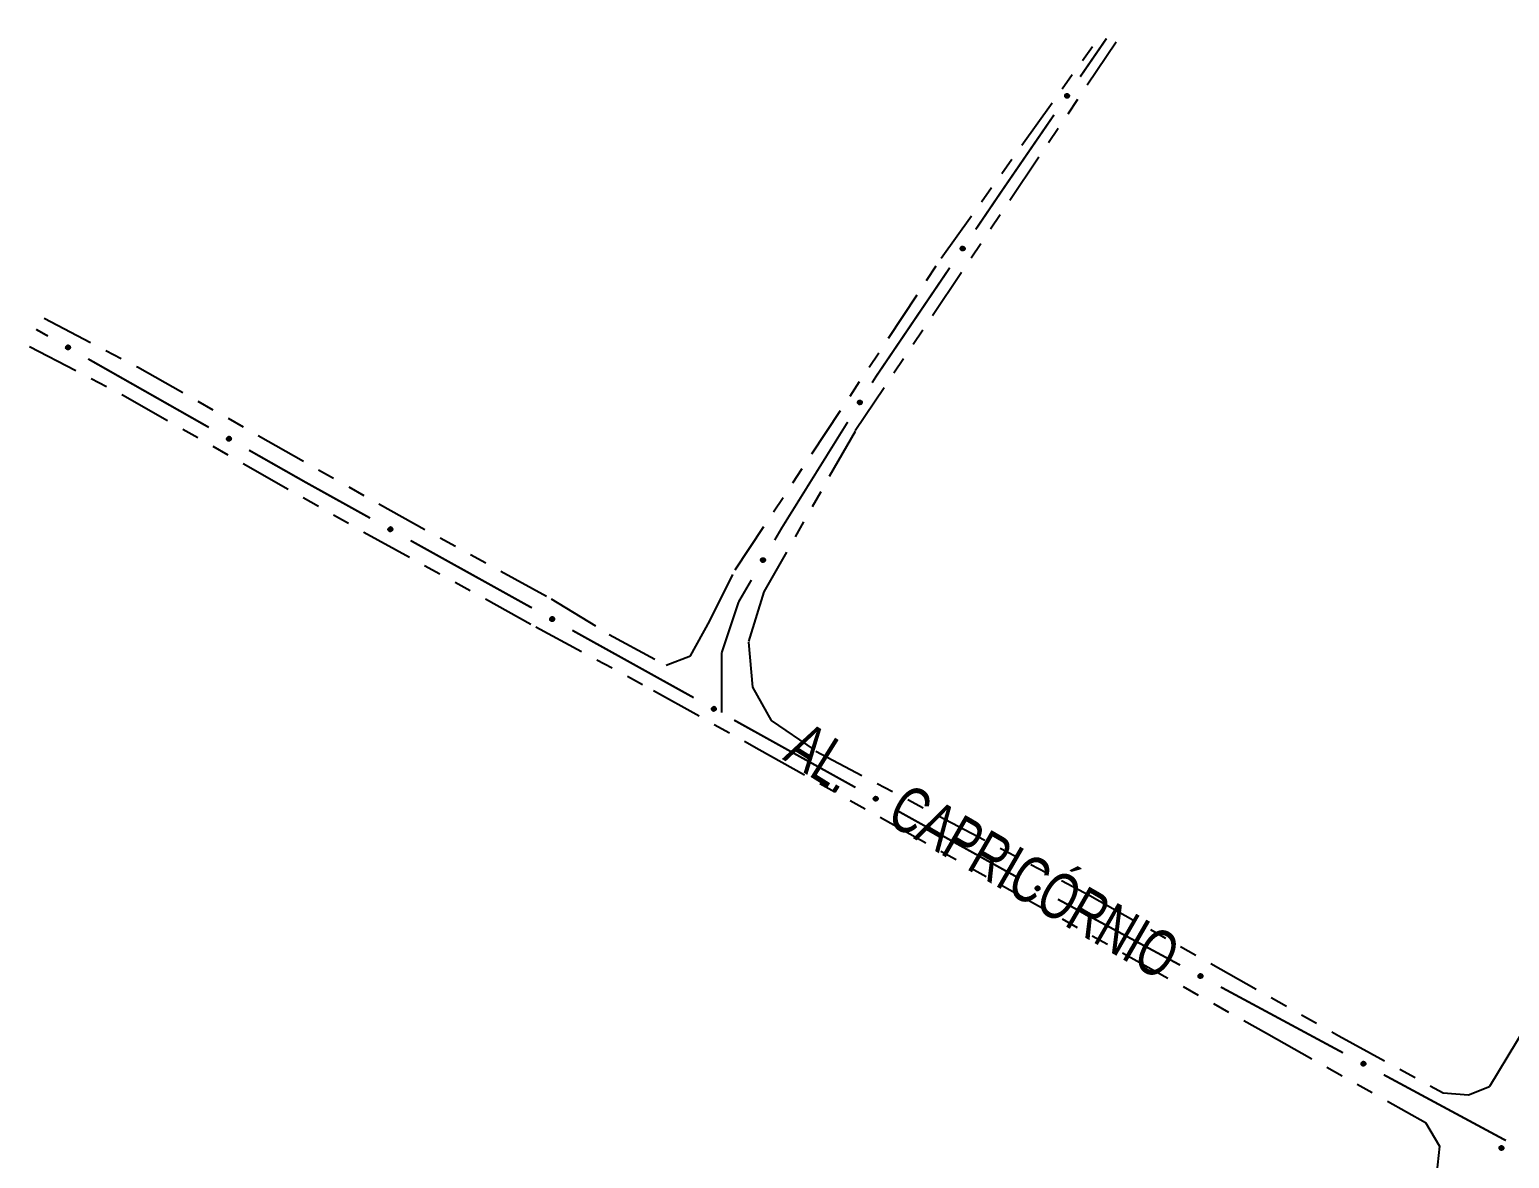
# Model space of a CAD drawing. Extents: x 210853 to 212686, y 4878863 to 4882037.
# Drawn here: x 211698.8 to 211826.7, y 4880213 to 4880310.6 of the extents above; entities that cross this region are included whole.
import ezdxf

# ---------------------------------------------------------------- set-up
doc = ezdxf.new("R2010")
doc.units = 0
doc.header["$LTSCALE"] = 1.5
doc.header["$MEASUREMENT"] = 0
doc.linetypes.add('TRACO_25', pattern=[8, 3, -1, 1, -1, 1, -1])
for name, color, linetype in [('SV-EIXO-ROD-ESTR', 7, 'CONTINUOUS'), ('SV-EIXO-RUA-N-PAV', 6, 'CONTINUOUS'), ('SV-EST-MUNIC-PAV', 20, 'CONTINUOUS'), ('SV-RUA-NAO-PAV', 7, 'CONTINUOUS'), ('SV-TXT-RUA-N-PAV', 7, 'CONTINUOUS')]:
    doc.layers.add(name, color=color, linetype=linetype)
doc.styles.add('ARIAL', font='ARIAL.SHX')

msp = doc.modelspace()

# ---------------------------------------------------------------- linework, layer by layer
at = {"layer": 'SV-EIXO-ROD-ESTR'}
msp.add_lwpolyline([(211826.207387, 4880213.962378), (211826.219691, 4880213.915043), (211826.220586, 4880213.871844), (211826.210962, 4880213.8356), (211826.194107, 4880213.805789), (211826.173428, 4880213.777233), (211826.146227, 4880213.753043), (211826.11009, 4880213.732881), (211826.062693, 4880213.720206), (211826.01838, 4880213.722197), (211825.982341, 4880213.729731), (211825.950244, 4880213.745517), (211825.92284, 4880213.766071), (211825.898647, 4880213.795156), (211825.878573, 4880213.831977), (211825.866981, 4880213.879945), (211825.866394, 4880213.922302), (211825.876623, 4880213.957115), (211825.892697, 4880213.989282), (211825.914158, 4880214.018183), (211825.940996, 4880214.041774), (211825.978105, 4880214.061919), (211826.025602, 4880214.072733), (211826.06784, 4880214.073801), (211826.102788, 4880214.064064), (211826.134101, 4880214.047525), (211826.162994, 4880214.027133), (211826.188449, 4880214.000802), (211826.207387, 4880213.962378)], close=True, dxfattribs=at)
for points in [[(211825.914158, 4880214.018183), (211825.866394, 4880213.922302)], [(211825.940996, 4880214.041774), (211825.866981, 4880213.879945)], [(211825.92587, 4880214.025938), (211825.869597, 4880213.906863)], [(211825.958729, 4880214.045904), (211825.876404, 4880213.862835)], [(211825.978105, 4880214.061919), (211825.878573, 4880213.831977)], [(211826.00117, 4880214.06325), (211825.889752, 4880213.816435)], [(211826.025602, 4880214.072733), (211825.898647, 4880213.795156)], [(211826.044739, 4880214.071931), (211825.9123, 4880213.785201)], [(211826.06784, 4880214.073801), (211825.92284, 4880213.766071)], [(211826.082857, 4880214.066364), (211825.937679, 4880213.758634)], [(211826.102788, 4880214.064064), (211825.950244, 4880213.745517)], [(211826.116728, 4880214.053797), (211825.964971, 4880213.740483)], [(211826.134101, 4880214.047525), (211825.982341, 4880213.729731)], [(211826.14752, 4880214.033522), (211826.004465, 4880213.729293)], [(211826.162994, 4880214.027133), (211826.01838, 4880213.722197)], [(211826.173148, 4880214.009997), (211826.043291, 4880213.724892)], [(211826.188449, 4880214.000802), (211826.062693, 4880213.720206)], [(211826.195945, 4880213.981804), (211826.086611, 4880213.730532)], [(211826.207387, 4880213.962378), (211826.11009, 4880213.732881)], [(211826.213041, 4880213.936322), (211826.131634, 4880213.749504)], [(211826.219691, 4880213.915043), (211826.146227, 4880213.753043)], [(211826.220307, 4880213.89042), (211826.163575, 4880213.773218)], [(211826.220586, 4880213.871844), (211826.173428, 4880213.777233)]]:
    msp.add_lwpolyline(points, dxfattribs=at)
at = {"layer": 'SV-EIXO-RUA-N-PAV', "const_width": 0.18}
for points in [[(211789.621302, 4880306.523768), (211791.886003, 4880309.820907)], [(211791.886003, 4880309.820907), (211791.896211, 4880309.835767)], [(211782.845962, 4880296.65967), (211787.3566, 4880303.226629)], [(211780.583371, 4880293.320969), (211782.827368, 4880296.632233)], [(211782.827368, 4880296.632233), (211782.845962, 4880296.65967)], [(211771.932426, 4880280.55555), (211778.339373, 4880290.009704)], [(211699.4836, 4880284.594708), (211699.330796, 4880284.681399)], [(211700.353373, 4880284.101256), (211699.4836, 4880284.594708)], [(211714.269735, 4880276.206013), (211703.832463, 4880282.127445)], [(211771.626245, 4880280.063653), (211771.932426, 4880280.55555)], [(211763.81382, 4880267.512544), (211769.512482, 4880276.667772)], [(211722.555332, 4880271.505301), (211717.748826, 4880274.232202)], [(211722.969643, 4880271.275374), (211722.555332, 4880271.505301)], [(211728.215907, 4880268.363894), (211722.969643, 4880271.275374)], [(211763.704944, 4880267.325899), (211763.81382, 4880267.512544)], [(211742.205943, 4880260.599946), (211731.713416, 4880266.422907)], [(211763.201073, 4880266.46212), (211763.704944, 4880267.325899)], [(211760.087247, 4880261.124133), (211761.185589, 4880263.007005)], [(211759.82788, 4880260.34603), (211760.087247, 4880261.124133)], [(211758.623236, 4880256.732101), (211759.82788, 4880260.34603)], [(211756.19598, 4880252.835999), (211745.703453, 4880258.658959)], [(211758.623236, 4880256.541517), (211758.623236, 4880256.732101)], [(211758.623236, 4880251.541517), (211758.623236, 4880256.541517)], [(211770.186016, 4880245.072051), (211759.693489, 4880250.895012)], [(211784.176052, 4880237.308103), (211773.683525, 4880243.131064)], [(211798.258483, 4880229.713164), (211787.69283, 4880235.402362)], [(211812.34602, 4880222.127567), (211801.780367, 4880227.816764)], [(211826.433558, 4880214.541969), (211815.867905, 4880220.231167)]]:
    msp.add_lwpolyline(points, dxfattribs=at)
at = {"layer": 'SV-EIXO-RUA-N-PAV'}
for points in [[(211788.316865, 4880304.819089), (211788.307258, 4880304.867045), (211788.308808, 4880304.910225), (211788.320466, 4880304.945867), (211788.338981, 4880304.974677), (211788.361242, 4880305.002018), (211788.389767, 4880305.024631), (211788.426987, 4880305.042716), (211788.475025, 4880305.05269), (211788.519154, 4880305.048196), (211788.554709, 4880305.038635), (211788.585862, 4880305.021059), (211788.61206, 4880304.998989), (211788.634569, 4880304.968581), (211788.652528, 4880304.930684), (211788.661389, 4880304.882137), (211788.659579, 4880304.839815), (211788.647398, 4880304.805636), (211788.629529, 4880304.774429), (211788.606468, 4880304.746789), (211788.578339, 4880304.724753), (211788.54015, 4880304.70674), (211788.492118, 4880304.698629), (211788.449886, 4880304.699952), (211788.415545, 4880304.71165), (211788.385218, 4880304.729934), (211788.357524, 4880304.751928), (211788.333599, 4880304.779656), (211788.316865, 4880304.819089)], [(211779.289641, 4880291.60815), (211779.279734, 4880291.656045), (211779.281013, 4880291.699234), (211779.292448, 4880291.734948), (211779.310782, 4880291.763873), (211779.332871, 4880291.791353), (211779.361254, 4880291.814144), (211779.398359, 4880291.832462), (211779.446334, 4880291.842737), (211779.490491, 4880291.838519), (211779.526105, 4880291.829182), (211779.557367, 4880291.811801), (211779.583702, 4880291.789895), (211779.606402, 4880291.75963), (211779.624598, 4880291.721846), (211779.633763, 4880291.673355), (211779.632219, 4880291.631023), (211779.620251, 4880291.596768), (211779.602579, 4880291.56545), (211779.579691, 4880291.537666), (211779.551701, 4880291.515454), (211779.513625, 4880291.497202), (211779.465645, 4880291.48879), (211779.423406, 4880291.489849), (211779.388992, 4880291.501332), (211779.358551, 4880291.519425), (211779.33072, 4880291.541245), (211779.306622, 4880291.568822), (211779.289641, 4880291.60815)], [(211702.163568, 4880282.947706), (211702.116612, 4880282.934024), (211702.073458, 4880282.931868), (211702.036948, 4880282.940429), (211702.006657, 4880282.956407), (211701.97751, 4880282.976243), (211701.952535, 4880283.002725), (211701.931327, 4880283.038258), (211701.917272, 4880283.085265), (211701.917969, 4880283.129617), (211701.924447, 4880283.16586), (211701.939289, 4880283.198405), (211701.959033, 4880283.226397), (211701.987399, 4880283.25143), (211702.023618, 4880283.27257), (211702.071227, 4880283.285559), (211702.113549, 4880283.287383), (211702.148646, 4880283.278175), (211702.181269, 4880283.263047), (211702.210784, 4880283.242439), (211702.235149, 4880283.216302), (211702.256369, 4880283.179797), (211702.268566, 4880283.132637), (211702.270867, 4880283.090447), (211702.262155, 4880283.05523), (211702.246538, 4880283.023447), (211702.226998, 4880282.993971), (211702.201422, 4880282.967758), (211702.163568, 4880282.947706)], [(211770.399982, 4880278.301903), (211770.388223, 4880278.349376), (211770.387825, 4880278.392582), (211770.397864, 4880278.428714), (211770.415061, 4880278.458329), (211770.436067, 4880278.486645), (211770.463544, 4880278.510521), (211770.499911, 4880278.530266), (211770.547451, 4880278.542396), (211770.591738, 4880278.539895), (211770.627687, 4880278.531948), (211770.659601, 4880278.515793), (211770.686767, 4880278.494926), (211770.710624, 4880278.465565), (211770.730273, 4880278.428516), (211770.741313, 4880278.380417), (211770.741414, 4880278.338057), (211770.730785, 4880278.303363), (211770.714342, 4880278.271383), (211770.69255, 4880278.242731), (211770.665443, 4880278.219449), (211770.628104, 4880278.199733), (211770.580487, 4880278.189465), (211770.538239, 4880278.188883), (211770.503405, 4880278.199021), (211770.472284, 4880278.215919), (211770.443628, 4880278.236642), (211770.418477, 4880278.263264), (211770.399982, 4880278.301903)], [(211716.07993, 4880275.052463), (211716.032974, 4880275.038782), (211715.98982, 4880275.036625), (211715.95331, 4880275.045186), (211715.92302, 4880275.061164), (211715.893872, 4880275.081), (211715.868898, 4880275.107482), (211715.847689, 4880275.143015), (211715.833635, 4880275.190022), (211715.834331, 4880275.234374), (211715.840809, 4880275.270617), (211715.855651, 4880275.303162), (211715.875395, 4880275.331154), (211715.903762, 4880275.356187), (211715.93998, 4880275.377328), (211715.98759, 4880275.390316), (211716.029911, 4880275.39214), (211716.065008, 4880275.382932), (211716.097631, 4880275.367804), (211716.127146, 4880275.347196), (211716.151512, 4880275.321059), (211716.172732, 4880275.284554), (211716.184929, 4880275.237394), (211716.18723, 4880275.195204), (211716.178517, 4880275.159987), (211716.1629, 4880275.128205), (211716.14336, 4880275.098728), (211716.117785, 4880275.072515), (211716.07993, 4880275.052463)], [(211730.036876, 4880267.227428), (211729.990051, 4880267.213306), (211729.94692, 4880267.210743), (211729.91033, 4880267.21896), (211729.879891, 4880267.234652), (211729.850558, 4880267.254213), (211729.825335, 4880267.28046), (211729.803794, 4880267.315791), (211729.789297, 4880267.362664), (211729.789576, 4880267.40702), (211729.795713, 4880267.443323), (211729.810248, 4880267.476006), (211729.829728, 4880267.504183), (211729.857858, 4880267.529481), (211729.893876, 4880267.550962), (211729.941361, 4880267.564398), (211729.983663, 4880267.56662), (211730.018845, 4880267.557742), (211730.05161, 4880267.542922), (211730.081317, 4880267.522593), (211730.105927, 4880267.496686), (211730.12749, 4880267.460382), (211730.14013, 4880267.413339), (211730.142828, 4880267.371173), (211730.134447, 4880267.335875), (211730.11913, 4880267.303947), (211730.099868, 4880267.274288), (211730.07454, 4880267.247835), (211730.036876, 4880267.227428)], [(211762.025849, 4880264.665921), (211762.012734, 4880264.713038), (211762.011096, 4880264.756214), (211762.020095, 4880264.792619), (211762.036436, 4880264.822715), (211762.056621, 4880264.851622), (211762.083401, 4880264.876277), (211762.119186, 4880264.897056), (211762.166359, 4880264.910545), (211762.210699, 4880264.909316), (211762.246862, 4880264.902402), (211762.279226, 4880264.88717), (211762.306979, 4880264.867091), (211762.331669, 4880264.838426), (211762.352373, 4880264.801956), (211762.364788, 4880264.754194), (211762.366103, 4880264.711853), (211762.356474, 4880264.67687), (211762.340955, 4880264.644431), (211762.319994, 4880264.615166), (211762.293566, 4880264.591116), (211762.256809, 4880264.570336), (211762.209505, 4880264.558707), (211762.167291, 4880264.556913), (211762.132181, 4880264.566048), (211762.100589, 4880264.582046), (211762.071349, 4880264.601939), (211762.045445, 4880264.627828), (211762.025849, 4880264.665921)], [(211744.026913, 4880259.46348), (211743.980088, 4880259.449358), (211743.936956, 4880259.446796), (211743.900367, 4880259.455013), (211743.869927, 4880259.470705), (211743.840594, 4880259.490266), (211743.815372, 4880259.516512), (211743.79383, 4880259.551843), (211743.779334, 4880259.598716), (211743.779613, 4880259.643073), (211743.785749, 4880259.679375), (211743.800285, 4880259.712058), (211743.819765, 4880259.740235), (211743.847894, 4880259.765533), (211743.883912, 4880259.787014), (211743.931397, 4880259.80045), (211743.9737, 4880259.802672), (211744.008882, 4880259.793795), (211744.041646, 4880259.778974), (211744.071353, 4880259.758645), (211744.095964, 4880259.732738), (211744.117526, 4880259.696435), (211744.130167, 4880259.649391), (211744.132864, 4880259.607225), (211744.124484, 4880259.571928), (211744.109166, 4880259.54), (211744.089905, 4880259.51034), (211744.064577, 4880259.483888), (211744.026913, 4880259.46348)], [(211758.016949, 4880251.699533), (211757.970124, 4880251.68541), (211757.926992, 4880251.682848), (211757.890403, 4880251.691065), (211757.859964, 4880251.706757), (211757.830631, 4880251.726318), (211757.805408, 4880251.752564), (211757.783866, 4880251.787896), (211757.76937, 4880251.834768), (211757.769649, 4880251.879125), (211757.775786, 4880251.915428), (211757.790321, 4880251.94811), (211757.809801, 4880251.976287), (211757.83793, 4880252.001586), (211757.873949, 4880252.023066), (211757.921434, 4880252.036502), (211757.963736, 4880252.038724), (211757.998918, 4880252.029847), (211758.031682, 4880252.015027), (211758.06139, 4880251.994697), (211758.086, 4880251.968791), (211758.107563, 4880251.932487), (211758.120203, 4880251.885444), (211758.122901, 4880251.843278), (211758.11452, 4880251.80798), (211758.099203, 4880251.776052), (211758.079941, 4880251.746393), (211758.054613, 4880251.71994), (211758.016949, 4880251.699533)], [(211772.006985, 4880243.935585), (211771.96016, 4880243.921463), (211771.917029, 4880243.9189), (211771.880439, 4880243.927117), (211771.85, 4880243.942809), (211771.820667, 4880243.96237), (211771.795444, 4880243.988617), (211771.773903, 4880244.023948), (211771.759406, 4880244.070821), (211771.759686, 4880244.115177), (211771.765822, 4880244.15148), (211771.780357, 4880244.184163), (211771.799837, 4880244.21234), (211771.827967, 4880244.237638), (211771.863985, 4880244.259119), (211771.91147, 4880244.272555), (211771.953772, 4880244.274777), (211771.988954, 4880244.2659), (211772.021719, 4880244.251079), (211772.051426, 4880244.23075), (211772.076036, 4880244.204843), (211772.097599, 4880244.168539), (211772.110239, 4880244.121496), (211772.112937, 4880244.07933), (211772.104556, 4880244.044033), (211772.089239, 4880244.012104), (211772.069977, 4880243.982445), (211772.044649, 4880243.955992), (211772.006985, 4880243.935585)], [(211786.006205, 4880236.18552), (211785.959563, 4880236.170804), (211785.916467, 4880236.167694), (211785.879777, 4880236.175445), (211785.84914, 4880236.190749), (211785.819561, 4880236.209936), (211785.794007, 4880236.23586), (211785.772018, 4880236.270915), (211785.756928, 4880236.317599), (211785.756643, 4880236.361956), (211785.762318, 4880236.398334), (211785.776437, 4880236.431198), (211785.795557, 4880236.45962), (211785.823363, 4880236.485274), (211785.859106, 4880236.507211), (211785.906416, 4880236.521249), (211785.948687, 4880236.524008), (211785.983979, 4880236.515578), (211786.016929, 4880236.501175), (211786.046892, 4880236.481225), (211786.07183, 4880236.455633), (211786.093852, 4880236.419606), (211786.107088, 4880236.372727), (211786.110322, 4880236.330599), (211786.10239, 4880236.295198), (211786.08748, 4880236.263078), (211786.068596, 4880236.233176), (211786.043606, 4880236.206404), (211786.006205, 4880236.18552)], [(211800.093742, 4880228.599922), (211800.0471, 4880228.585206), (211800.004005, 4880228.582096), (211799.967314, 4880228.589848), (211799.936678, 4880228.605152), (211799.907099, 4880228.624339), (211799.881545, 4880228.650262), (211799.859556, 4880228.685317), (211799.844465, 4880228.732002), (211799.844181, 4880228.776359), (211799.849856, 4880228.812736), (211799.863975, 4880228.845601), (211799.883095, 4880228.874023), (211799.910901, 4880228.899677), (211799.946643, 4880228.921613), (211799.993954, 4880228.935651), (211800.036225, 4880228.938411), (211800.071517, 4880228.929981), (211800.104466, 4880228.915578), (211800.13443, 4880228.895628), (211800.159367, 4880228.870036), (211800.181389, 4880228.834009), (211800.194626, 4880228.78713), (211800.197859, 4880228.745002), (211800.189928, 4880228.709601), (211800.175017, 4880228.67748), (211800.156134, 4880228.647579), (211800.131144, 4880228.620807), (211800.093742, 4880228.599922)], [(211814.18128, 4880221.014325), (211814.134638, 4880220.999609), (211814.091542, 4880220.996499), (211814.054852, 4880221.004251), (211814.024215, 4880221.019555), (211813.994636, 4880221.038741), (211813.969082, 4880221.064665), (211813.947094, 4880221.09972), (211813.932003, 4880221.146405), (211813.931718, 4880221.190761), (211813.937393, 4880221.227139), (211813.951512, 4880221.260004), (211813.970633, 4880221.288426), (211813.998439, 4880221.31408), (211814.034181, 4880221.336016), (211814.081491, 4880221.350054), (211814.123762, 4880221.352814), (211814.159054, 4880221.344384), (211814.192004, 4880221.329981), (211814.221967, 4880221.310031), (211814.246905, 4880221.284439), (211814.268927, 4880221.248412), (211814.282164, 4880221.201533), (211814.285397, 4880221.159405), (211814.277465, 4880221.124003), (211814.262555, 4880221.091883), (211814.243671, 4880221.061982), (211814.218682, 4880221.035209), (211814.18128, 4880221.014325)]]:
    msp.add_lwpolyline(points, close=True, dxfattribs=at)
for points in [[(211788.307258, 4880304.867045), (211788.389767, 4880305.024631)], [(211788.308035, 4880304.891664), (211788.371306, 4880305.005469)], [(211788.308808, 4880304.910225), (211788.361242, 4880305.002018)], [(211788.312693, 4880304.845424), (211788.404537, 4880305.027339)], [(211788.316865, 4880304.819089), (211788.426987, 4880305.042716)], [(211788.32719, 4880304.799048), (211788.450561, 4880305.043733)], [(211788.333599, 4880304.779656), (211788.475025, 4880305.05269)], [(211788.348356, 4880304.769611), (211788.494131, 4880305.046914)], [(211788.357524, 4880304.751928), (211788.519154, 4880305.048196)], [(211788.372612, 4880304.744673), (211788.532646, 4880305.040325)], [(211788.385218, 4880304.729934), (211788.554709, 4880305.038635)], [(211788.402208, 4880304.722689), (211788.571444, 4880305.026918)], [(211788.415545, 4880304.71165), (211788.585862, 4880305.021059)], [(211788.435315, 4880304.708226), (211788.597666, 4880305.007252)], [(211788.449886, 4880304.699952), (211788.61206, 4880304.998989)], [(211788.473056, 4880304.700512), (211788.621501, 4880304.979292)], [(211788.492118, 4880304.698629), (211788.634569, 4880304.968581)], [(211788.517047, 4880304.706715), (211788.642247, 4880304.946834)], [(211788.54015, 4880304.70674), (211788.652528, 4880304.930684)], [(211788.560401, 4880304.721633), (211788.652949, 4880304.899753)], [(211788.578339, 4880304.724753), (211788.661389, 4880304.882137)], [(211788.594337, 4880304.739708), (211788.657255, 4880304.85541)], [(211788.606468, 4880304.746789), (211788.659579, 4880304.839815)], [(211779.279734, 4880291.656045), (211779.361254, 4880291.814144)], [(211779.280357, 4880291.680668), (211779.342913, 4880291.794867)], [(211779.281013, 4880291.699234), (211779.332871, 4880291.791353)], [(211779.285305, 4880291.634458), (211779.376006, 4880291.816945)], [(211779.289641, 4880291.60815), (211779.398359, 4880291.832462)], [(211779.300092, 4880291.588173), (211779.421927, 4880291.833627)], [(211779.306622, 4880291.568822), (211779.446334, 4880291.842737)], [(211779.321442, 4880291.55887), (211779.465476, 4880291.837081)], [(211779.33072, 4880291.541245), (211779.490491, 4880291.838519)], [(211779.345853, 4880291.534085), (211779.504031, 4880291.830733)], [(211779.358551, 4880291.519425), (211779.526105, 4880291.829182)], [(211779.375586, 4880291.512287), (211779.542913, 4880291.81757)], [(211779.388992, 4880291.501332), (211779.557367, 4880291.811801)], [(211779.408783, 4880291.498032), (211779.569257, 4880291.798069)], [(211779.423406, 4880291.489849), (211779.583702, 4880291.789895)], [(211779.446572, 4880291.490554), (211779.593267, 4880291.770259)], [(211779.465645, 4880291.48879), (211779.606402, 4880291.75963)], [(211779.490523, 4880291.497033), (211779.614216, 4880291.737931)], [(211779.513625, 4880291.497202), (211779.624598, 4880291.721846)], [(211779.533783, 4880291.512221), (211779.625213, 4880291.690918)], [(211779.551701, 4880291.515454), (211779.633763, 4880291.673355)], [(211779.567605, 4880291.530509), (211779.629797, 4880291.646603)], [(211779.579691, 4880291.537666), (211779.632219, 4880291.631023)], [(211702.201422, 4880282.967758), (211701.917272, 4880283.085265)], [(211702.226998, 4880282.993971), (211701.917969, 4880283.129617)], [(211702.210166, 4880282.983321), (211701.92139, 4880283.104796)], [(211702.246538, 4880283.023447), (211701.924447, 4880283.16586)], [(211702.232933, 4880283.009625), (211701.924655, 4880283.143733)], [(211702.182651, 4880282.959711), (211701.928293, 4880283.061658)], [(211702.163568, 4880282.947706), (211701.931327, 4880283.038258)], [(211702.2523, 4880283.040996), (211701.934687, 4880283.183537)], [(211702.262155, 4880283.05523), (211701.939289, 4880283.198405)], [(211702.137688, 4880282.941293), (211701.948571, 4880283.017209)], [(211702.263872, 4880283.07522), (211701.952033, 4880283.211348)], [(211702.116612, 4880282.934024), (211701.952535, 4880283.002725)], [(211702.270867, 4880283.090447), (211701.959033, 4880283.226397)], [(211702.092017, 4880282.932689), (211701.973209, 4880282.985974)], [(211702.073458, 4880282.931868), (211701.97751, 4880282.976243)], [(211702.268324, 4880283.113484), (211701.977848, 4880283.237492)], [(211702.268566, 4880283.132637), (211701.987399, 4880283.25143)], [(211702.258373, 4880283.156781), (211702.008409, 4880283.260943)], [(211702.256369, 4880283.179797), (211702.023618, 4880283.27257)], [(211702.239796, 4880283.198697), (211702.054399, 4880283.27564)], [(211702.235149, 4880283.216302), (211702.071227, 4880283.285559)], [(211702.218878, 4880283.230959), (211702.09821, 4880283.283731)], [(211702.210784, 4880283.242439), (211702.113549, 4880283.287383)], [(211770.387825, 4880278.392582), (211770.436067, 4880278.486645)], [(211770.38789, 4880278.374005), (211770.445965, 4880278.490546)], [(211770.388223, 4880278.349376), (211770.463544, 4880278.510521)], [(211770.394628, 4880278.328022), (211770.478177, 4880278.513893)], [(211770.399982, 4880278.301903), (211770.499911, 4880278.530266)], [(211770.4112, 4880278.282347), (211770.523415, 4880278.532345)], [(211770.418477, 4880278.263264), (211770.547451, 4880278.542396)], [(211770.433672, 4880278.253894), (211770.566798, 4880278.537487)], [(211770.443628, 4880278.236642), (211770.591738, 4880278.539895)], [(211770.459027, 4880278.230075), (211770.60557, 4880278.53264)], [(211770.472284, 4880278.215919), (211770.627687, 4880278.531948)], [(211770.489584, 4880278.209448), (211770.644933, 4880278.520997)], [(211770.503405, 4880278.199021), (211770.659601, 4880278.515793)], [(211770.523309, 4880278.196492), (211770.672015, 4880278.502533)], [(211770.538239, 4880278.188883), (211770.686767, 4880278.494926)], [(211770.56136, 4880278.190487), (211770.697087, 4880278.475676)], [(211770.580487, 4880278.189465), (211770.710624, 4880278.465565)], [(211770.605026, 4880278.198667), (211770.719274, 4880278.444185)], [(211770.628104, 4880278.199733), (211770.730273, 4880278.428516)], [(211770.647664, 4880278.215524), (211770.732088, 4880278.397635)], [(211770.665443, 4880278.219449), (211770.741313, 4880278.380417)], [(211770.68075, 4880278.235111), (211770.738388, 4880278.353531)], [(211770.69255, 4880278.242731), (211770.741414, 4880278.338057)], [(211716.168662, 4880275.145753), (211715.851049, 4880275.288295)], [(211716.178517, 4880275.159987), (211715.855651, 4880275.303162)], [(211716.180234, 4880275.179977), (211715.868396, 4880275.316105)], [(211716.18723, 4880275.195204), (211715.875395, 4880275.331154)], [(211716.184686, 4880275.218241), (211715.89421, 4880275.342249)], [(211716.184929, 4880275.237394), (211715.903762, 4880275.356187)], [(211716.174736, 4880275.261538), (211715.924771, 4880275.3657)], [(211716.172732, 4880275.284554), (211715.93998, 4880275.377328)], [(211716.156158, 4880275.303455), (211715.970762, 4880275.380398)], [(211716.151512, 4880275.321059), (211715.98759, 4880275.390316)], [(211716.135241, 4880275.335716), (211716.014572, 4880275.388488)], [(211716.127146, 4880275.347196), (211716.029911, 4880275.39214)], [(211716.117785, 4880275.072515), (211715.833635, 4880275.190022)], [(211716.14336, 4880275.098728), (211715.834331, 4880275.234374)], [(211716.126528, 4880275.088078), (211715.837752, 4880275.209553)], [(211716.1629, 4880275.128205), (211715.840809, 4880275.270617)], [(211716.149295, 4880275.114382), (211715.841017, 4880275.24849)], [(211716.099014, 4880275.064468), (211715.844656, 4880275.166415)], [(211716.07993, 4880275.052463), (211715.847689, 4880275.143015)], [(211716.05405, 4880275.04605), (211715.864934, 4880275.121966)], [(211716.032974, 4880275.038782), (211715.868898, 4880275.107482)], [(211716.00838, 4880275.037446), (211715.889571, 4880275.090731)], [(211715.98982, 4880275.036625), (211715.893872, 4880275.081)], [(211730.07454, 4880267.247835), (211729.789297, 4880267.362664)], [(211730.099868, 4880267.274288), (211729.789576, 4880267.40702)], [(211730.083137, 4880267.26348), (211729.793231, 4880267.382232)], [(211730.11913, 4880267.303947), (211729.795713, 4880267.443323)], [(211730.105656, 4880267.289998), (211729.796129, 4880267.421199)], [(211730.055846, 4880267.239612), (211729.80054, 4880267.339162)], [(211730.036876, 4880267.227428), (211729.803794, 4880267.315791)], [(211730.124727, 4880267.321549), (211729.805786, 4880267.461096)], [(211730.134447, 4880267.335875), (211729.810248, 4880267.476006)], [(211730.011058, 4880267.220772), (211729.821235, 4880267.294905)], [(211730.135976, 4880267.355881), (211729.82287, 4880267.489068)], [(211729.990051, 4880267.213306), (211729.825335, 4880267.28046)], [(211730.142828, 4880267.371173), (211729.829728, 4880267.504183)], [(211729.96547, 4880267.211739), (211729.846166, 4880267.263903)], [(211730.140068, 4880267.394185), (211729.848437, 4880267.515454)], [(211729.94692, 4880267.210743), (211729.850558, 4880267.254213)], [(211730.14013, 4880267.413339), (211729.857858, 4880267.529481)], [(211730.12971, 4880267.437386), (211729.878777, 4880267.539191)], [(211730.12749, 4880267.460382), (211729.893876, 4880267.550962)], [(211730.110739, 4880267.479126), (211729.924627, 4880267.554321)], [(211730.105927, 4880267.496686), (211729.941361, 4880267.564398)], [(211730.089519, 4880267.51119), (211729.968359, 4880267.562823)], [(211730.081317, 4880267.522593), (211729.983663, 4880267.56662)], [(211762.011096, 4880264.756214), (211762.056621, 4880264.851622)], [(211762.011694, 4880264.737647), (211762.066403, 4880264.855806)], [(211762.012734, 4880264.713038), (211762.083401, 4880264.876277)], [(211762.019748, 4880264.691876), (211762.097931, 4880264.880066)], [(211762.025849, 4880264.665921), (211762.119186, 4880264.897056)], [(211762.037624, 4880264.646694), (211762.142622, 4880264.899809)], [(211762.045445, 4880264.627828), (211762.166359, 4880264.910545)], [(211762.060902, 4880264.618898), (211762.185839, 4880264.906193)], [(211762.071349, 4880264.601939), (211762.210699, 4880264.909316)], [(211762.086931, 4880264.595816), (211762.224734, 4880264.902461)], [(211762.100589, 4880264.582046), (211762.246862, 4880264.902402)], [(211762.118067, 4880264.576074), (211762.264415, 4880264.891951)], [(211762.132181, 4880264.566048), (211762.279226, 4880264.88717)], [(211762.152149, 4880264.564091), (211762.292015, 4880264.874271)], [(211762.167291, 4880264.556913), (211762.306979, 4880264.867091)], [(211762.190357, 4880264.55918), (211762.317847, 4880264.848145)], [(211762.209505, 4880264.558707), (211762.331669, 4880264.838426)], [(211762.23377, 4880264.568609), (211762.340929, 4880264.817303)], [(211762.256809, 4880264.570336), (211762.352373, 4880264.801956)], [(211762.275907, 4880264.586682), (211762.355073, 4880264.77114)], [(211762.293566, 4880264.591116), (211762.364788, 4880264.754194)], [(211762.308418, 4880264.60721), (211762.362636, 4880264.727235)], [(211762.319994, 4880264.615166), (211762.366103, 4880264.711853)], [(211744.064577, 4880259.483888), (211743.779334, 4880259.598716)], [(211744.089905, 4880259.51034), (211743.779613, 4880259.643073)], [(211744.073173, 4880259.499533), (211743.783267, 4880259.618285)], [(211744.109166, 4880259.54), (211743.785749, 4880259.679375)], [(211744.095692, 4880259.52605), (211743.786166, 4880259.657251)], [(211744.045882, 4880259.475664), (211743.790576, 4880259.575214)], [(211744.026913, 4880259.46348), (211743.79383, 4880259.551843)], [(211744.114763, 4880259.557602), (211743.795822, 4880259.697148)], [(211744.124484, 4880259.571928), (211743.800285, 4880259.712058)], [(211744.001094, 4880259.456824), (211743.811272, 4880259.530957)], [(211744.126013, 4880259.591933), (211743.812907, 4880259.725121)], [(211743.980088, 4880259.449358), (211743.815372, 4880259.516512)], [(211744.132864, 4880259.607225), (211743.819765, 4880259.740235)], [(211743.955507, 4880259.447791), (211743.836202, 4880259.499956)], [(211744.130104, 4880259.630237), (211743.838474, 4880259.751506)], [(211743.936956, 4880259.446796), (211743.840594, 4880259.490266)], [(211744.130167, 4880259.649391), (211743.847894, 4880259.765533)], [(211744.119747, 4880259.673439), (211743.868813, 4880259.775244)], [(211744.117526, 4880259.696435), (211743.883912, 4880259.787014)], [(211744.100775, 4880259.715178), (211743.914663, 4880259.790373)], [(211744.095964, 4880259.732738), (211743.931397, 4880259.80045)], [(211744.079555, 4880259.747242), (211743.958396, 4880259.798875)], [(211744.071353, 4880259.758645), (211743.9737, 4880259.802672)], [(211758.054613, 4880251.71994), (211757.76937, 4880251.834768)], [(211758.079941, 4880251.746393), (211757.769649, 4880251.879125)], [(211758.06321, 4880251.735585), (211757.773304, 4880251.854337)], [(211758.099203, 4880251.776052), (211757.775786, 4880251.915428)], [(211758.085729, 4880251.762102), (211757.776202, 4880251.893303)], [(211758.035919, 4880251.711717), (211757.780613, 4880251.811267)], [(211758.016949, 4880251.699533), (211757.783866, 4880251.787896)], [(211758.104799, 4880251.793654), (211757.785859, 4880251.9332)], [(211758.11452, 4880251.80798), (211757.790321, 4880251.94811)], [(211757.991131, 4880251.692877), (211757.801308, 4880251.76701)], [(211758.116049, 4880251.827985), (211757.802943, 4880251.961173)], [(211757.970124, 4880251.68541), (211757.805408, 4880251.752564)], [(211758.122901, 4880251.843278), (211757.809801, 4880251.976287)], [(211757.945543, 4880251.683844), (211757.826239, 4880251.736008)], [(211758.12014, 4880251.86629), (211757.82851, 4880251.987559)], [(211757.926992, 4880251.682848), (211757.830631, 4880251.726318)], [(211758.120203, 4880251.885444), (211757.83793, 4880252.001586)], [(211758.109783, 4880251.909491), (211757.85885, 4880252.011296)], [(211758.107563, 4880251.932487), (211757.873949, 4880252.023066)], [(211758.090812, 4880251.951231), (211757.9047, 4880252.026426)], [(211758.086, 4880251.968791), (211757.921434, 4880252.036502)], [(211758.069592, 4880251.983294), (211757.948432, 4880252.034928)], [(211758.06139, 4880251.994697), (211757.963736, 4880252.038724)], [(211772.044649, 4880243.955992), (211771.759406, 4880244.070821)], [(211772.069977, 4880243.982445), (211771.759686, 4880244.115177)], [(211772.053246, 4880243.971638), (211771.76334, 4880244.090389)], [(211772.089239, 4880244.012104), (211771.765822, 4880244.15148)], [(211772.075765, 4880243.998155), (211771.766238, 4880244.129356)], [(211772.025955, 4880243.947769), (211771.770649, 4880244.047319)], [(211772.006985, 4880243.935585), (211771.773903, 4880244.023948)], [(211772.094836, 4880244.029706), (211771.775895, 4880244.169253)], [(211772.104556, 4880244.044033), (211771.780357, 4880244.184163)], [(211771.981167, 4880243.928929), (211771.791344, 4880244.003062)], [(211772.106085, 4880244.064038), (211771.792979, 4880244.197225)], [(211771.96016, 4880243.921463), (211771.795444, 4880243.988617)], [(211772.112937, 4880244.07933), (211771.799837, 4880244.21234)], [(211771.935579, 4880243.919896), (211771.816275, 4880243.97206)], [(211772.110177, 4880244.102342), (211771.818547, 4880244.223611)], [(211771.917029, 4880243.9189), (211771.820667, 4880243.96237)], [(211772.110239, 4880244.121496), (211771.827967, 4880244.237638)], [(211772.099819, 4880244.145543), (211771.848886, 4880244.247348)], [(211772.097599, 4880244.168539), (211771.863985, 4880244.259119)], [(211772.080848, 4880244.187283), (211771.894736, 4880244.262478)], [(211772.076036, 4880244.204843), (211771.91147, 4880244.272555)], [(211772.059628, 4880244.219347), (211771.938468, 4880244.27098)], [(211772.051426, 4880244.23075), (211771.953772, 4880244.274777)], [(211786.068596, 4880236.233176), (211785.756643, 4880236.361956)], [(211786.043606, 4880236.206404), (211785.756928, 4880236.317599)], [(211786.052004, 4880236.222157), (211785.760613, 4880236.337216)], [(211786.08748, 4880236.263078), (211785.762318, 4880236.398334)], [(211786.074184, 4880236.248958), (211785.763015, 4880236.376216)], [(211786.025018, 4880236.197944), (211785.768468, 4880236.294242)], [(211786.006205, 4880236.18552), (211785.772018, 4880236.270915)], [(211786.092852, 4880236.280749), (211785.772165, 4880236.416233)], [(211786.10239, 4880236.295198), (211785.776437, 4880236.431198)], [(211786.103665, 4880236.315221), (211785.788892, 4880236.44442)], [(211785.980473, 4880236.178536), (211785.789724, 4880236.250252)], [(211785.959563, 4880236.170804), (211785.794007, 4880236.23586)], [(211786.110322, 4880236.330599), (211785.795557, 4880236.45962)], [(211786.107269, 4880236.353574), (211785.814122, 4880236.471129)], [(211785.935004, 4880236.168925), (211785.815046, 4880236.219569)], [(211785.916467, 4880236.167694), (211785.819561, 4880236.209936)], [(211786.107088, 4880236.372727), (211785.823363, 4880236.485274)], [(211786.096364, 4880236.39664), (211785.844158, 4880236.49525)], [(211786.093852, 4880236.419606), (211785.859106, 4880236.507211)], [(211786.076864, 4880236.438136), (211785.889812, 4880236.51096)], [(211786.07183, 4880236.455633), (211785.906416, 4880236.521249)], [(211786.055238, 4880236.469927), (211785.933433, 4880236.520017)], [(211786.046892, 4880236.481225), (211785.948687, 4880236.524008)], [(211800.156134, 4880228.647579), (211799.844181, 4880228.776359)], [(211800.131144, 4880228.620807), (211799.844465, 4880228.732002)], [(211800.139541, 4880228.63656), (211799.84815, 4880228.751619)], [(211800.175017, 4880228.67748), (211799.849856, 4880228.812736)], [(211800.161721, 4880228.663361), (211799.850553, 4880228.790619)], [(211800.112556, 4880228.612346), (211799.856006, 4880228.708645)], [(211800.093742, 4880228.599922), (211799.859556, 4880228.685317)], [(211800.18039, 4880228.695152), (211799.859702, 4880228.830636)], [(211800.189928, 4880228.709601), (211799.863975, 4880228.845601)], [(211800.191202, 4880228.729624), (211799.87643, 4880228.858823)], [(211800.06801, 4880228.592939), (211799.877262, 4880228.664655)], [(211800.0471, 4880228.585206), (211799.881545, 4880228.650262)], [(211800.197859, 4880228.745002), (211799.883095, 4880228.874023)], [(211800.194807, 4880228.767977), (211799.90166, 4880228.885531)], [(211800.022541, 4880228.583327), (211799.902584, 4880228.633972)], [(211800.004005, 4880228.582096), (211799.907099, 4880228.624339)], [(211800.194626, 4880228.78713), (211799.910901, 4880228.899677)], [(211800.183902, 4880228.811043), (211799.931695, 4880228.909652)], [(211800.181389, 4880228.834009), (211799.946643, 4880228.921613)], [(211800.164402, 4880228.852539), (211799.977349, 4880228.925363)], [(211800.159367, 4880228.870036), (211799.993954, 4880228.935651)], [(211800.142776, 4880228.88433), (211800.02097, 4880228.93442)], [(211800.13443, 4880228.895628), (211800.036225, 4880228.938411)], [(211814.243671, 4880221.061982), (211813.931718, 4880221.190761)], [(211814.218682, 4880221.035209), (211813.932003, 4880221.146405)], [(211814.227079, 4880221.050963), (211813.935688, 4880221.166022)], [(211814.262555, 4880221.091883), (211813.937393, 4880221.227139)], [(211814.249259, 4880221.077763), (211813.938091, 4880221.205022)], [(211814.200093, 4880221.026749), (211813.943543, 4880221.123048)], [(211814.18128, 4880221.014325), (211813.947094, 4880221.09972)], [(211814.267927, 4880221.109555), (211813.94724, 4880221.245038)], [(211814.277465, 4880221.124003), (211813.951512, 4880221.260004)], [(211814.27874, 4880221.144027), (211813.963967, 4880221.273226)], [(211814.155548, 4880221.007342), (211813.964799, 4880221.079057)], [(211814.134638, 4880220.999609), (211813.969082, 4880221.064665)], [(211814.285397, 4880221.159405), (211813.970633, 4880221.288426)], [(211814.282344, 4880221.18238), (211813.989197, 4880221.299934)], [(211814.110079, 4880220.99773), (211813.990121, 4880221.048375)], [(211814.091542, 4880220.996499), (211813.994636, 4880221.038741)], [(211814.282164, 4880221.201533), (211813.998439, 4880221.31408)], [(211814.271439, 4880221.225446), (211814.019233, 4880221.324055)], [(211814.268927, 4880221.248412), (211814.034181, 4880221.336016)], [(211814.251939, 4880221.266941), (211814.064887, 4880221.339766)], [(211814.246905, 4880221.284439), (211814.081491, 4880221.350054)], [(211814.230313, 4880221.298733), (211814.108508, 4880221.348823)], [(211814.221967, 4880221.310031), (211814.123762, 4880221.352814)]]:
    msp.add_lwpolyline(points, dxfattribs=at)
at = {"layer": 'SV-EST-MUNIC-PAV', "linetype": 'Continuous'}
msp.add_polyline3d([(212005.663307, 4880797.157431, 10.21224), (212005.679222, 4880794.243111, 10.21224), (212005.655716, 4880792.625422, 10.810232), (212004.852215, 4880724.023957, 10.830122), (212004.579912, 4880611.348615, 12.494864), (212003.262552, 4880533.539412, 13.302012), (212000.960535, 4880520.054138, 13.327236), (211996.909459, 4880507.123127, 13.554247), (211990.981147, 4880493.920723, 13.882151), (211984.35129, 4880482.843821, 13.882151), (211949.76847, 4880424.278752, 13.882151), (211888.123131, 4880322.768734, 13.402906), (211843.9251, 4880250.880471, 12.797545), (211827.340447, 4880223.079688, 12.797545), (211825.002566, 4880219.211709, 12.39959)], dxfattribs=at)
at = {"layer": 'SV-RUA-NAO-PAV', "linetype": 'TRACO_25'}
for points in [[(211700.039912, 4880285.638477, 12.747099), (211708.103982, 4880281.43844, 12.747099), (211729.01623, 4880269.560283, 12.747099), (211743.861194, 4880261.387213, 12.747099), (211748.892694, 4880258.304989, 12.747099), (211753.821466, 4880255.631757, 12.747099), (211755.909929, 4880256.467142, 12.747099), (211757.580699, 4880259.474528, 12.747099), (211759.79421, 4880263.895268, 12.747099), (211777.60672, 4880290.83827, 13.100225), (211791.035943, 4880309.656324, 13.125449)], [(211792.736565, 4880309.527637, 13.125449), (211770.145767, 4880275.862077, 13.125449), (211762.258855, 4880261.980683, 12.797545), (211760.922239, 4880257.636681, 12.797545), (211761.282097, 4880253.73081, 12.797545), (211762.89735, 4880250.849225, 12.797545), (211766.764987, 4880248.213223, 12.797545), (211790.458591, 4880235.724912, 12.797545), (211811.992918, 4880223.606034, 12.797545), (211820.995355, 4880218.678649, 12.43889), (211823.204452, 4880218.50071, 12.43889), (211825.002566, 4880219.211709, 12.301338)], [(211698.769593, 4880283.199463, 12.747099), (211706.789289, 4880279.022538, 12.747099), (211727.673915, 4880267.16007, 12.747099), (211742.543768, 4880258.973297, 12.747099), (211752.735466, 4880253.459756, 12.747099), (211761.862309, 4880248.348587, 12.747099), (211805.721156, 4880223.821125, 12.721875), (211819.468547, 4880216.109087, 12.242387), (211820.699903, 4880214.061584, 12.242387), (211820.416339, 4880211.623884, 12.242387)]]:
    msp.add_polyline3d(points, dxfattribs=at)

# ---------------------------------------------------------------- texts
at = {"layer": 'SV-TXT-RUA-N-PAV', "style": 'ARIAL', "width": 0.7}
for s, rotation, p in [('AL.', 328, (211763.816394, 4880247.535085)), ('CAPRICÓRNIO', 330, (211772.701168, 4880242.09852))]:
    msp.add_text(s, height=4, rotation=rotation, dxfattribs=at).set_placement(p)

doc.saveas('drawing.dxf')
